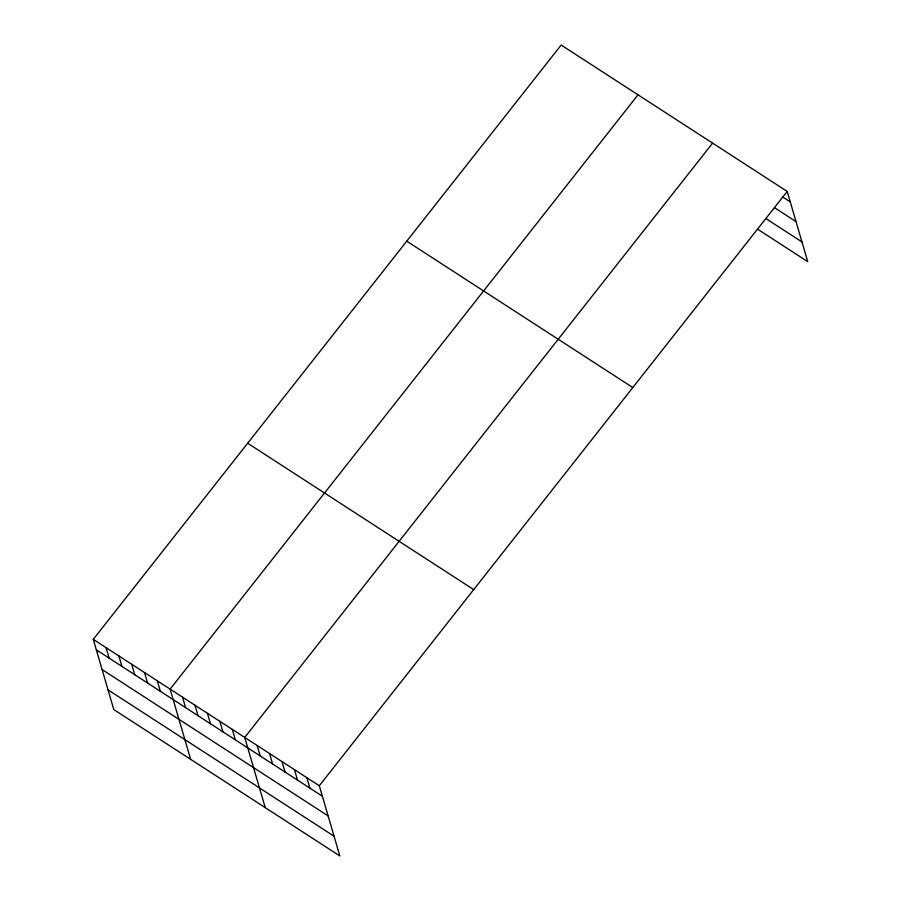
<?xml version="1.0" encoding="UTF-8"?>
<svg xmlns="http://www.w3.org/2000/svg" width="901" height="901" viewBox="0 0 901 901"><rect width="100%" height="100%" fill="white"/><g stroke="black" fill="none" stroke-linecap="round" stroke-linejoin="round"><path stroke-width="1.35" d="M93.265 639.361L319.303 785.74L339.835 855.95L113.796 709.571L93.265 639.361L561.165 45.05L787.204 191.429L807.735 261.639L758.011 229.44M638.021 94.819L170.12 689.13L190.652 759.34M712.612 143.124L244.712 737.435L265.243 807.645M319.303 785.74L787.204 191.429M782.35 196.767L790.267 201.892M774.556 207.703L796.033 221.612M765.805 218.504L801.969 241.918M406.756 241.175L632.795 387.554M247.674 443.236L473.712 589.614M96.317 649.824L322.355 796.202M102.083 669.544L328.122 815.923M108.03 689.851L334.068 836.229M306.869 777.687L309.921 788.15M294.436 769.634L297.499 780.097M282.002 761.582L285.065 772.044M269.568 753.54L272.631 764.003M257.134 745.487L260.198 755.95M232.278 729.382L235.33 739.845M219.844 721.329L222.907 731.792M207.41 713.277L210.474 723.74M194.976 705.235L198.04 715.698M182.543 697.183L185.606 707.645M157.303 680.841L160.367 691.292M144.498 672.54L147.561 683.003M131.692 664.251L134.745 674.703M118.876 655.951L121.939 666.413M106.07 647.661L109.134 658.113"/></g></svg>
